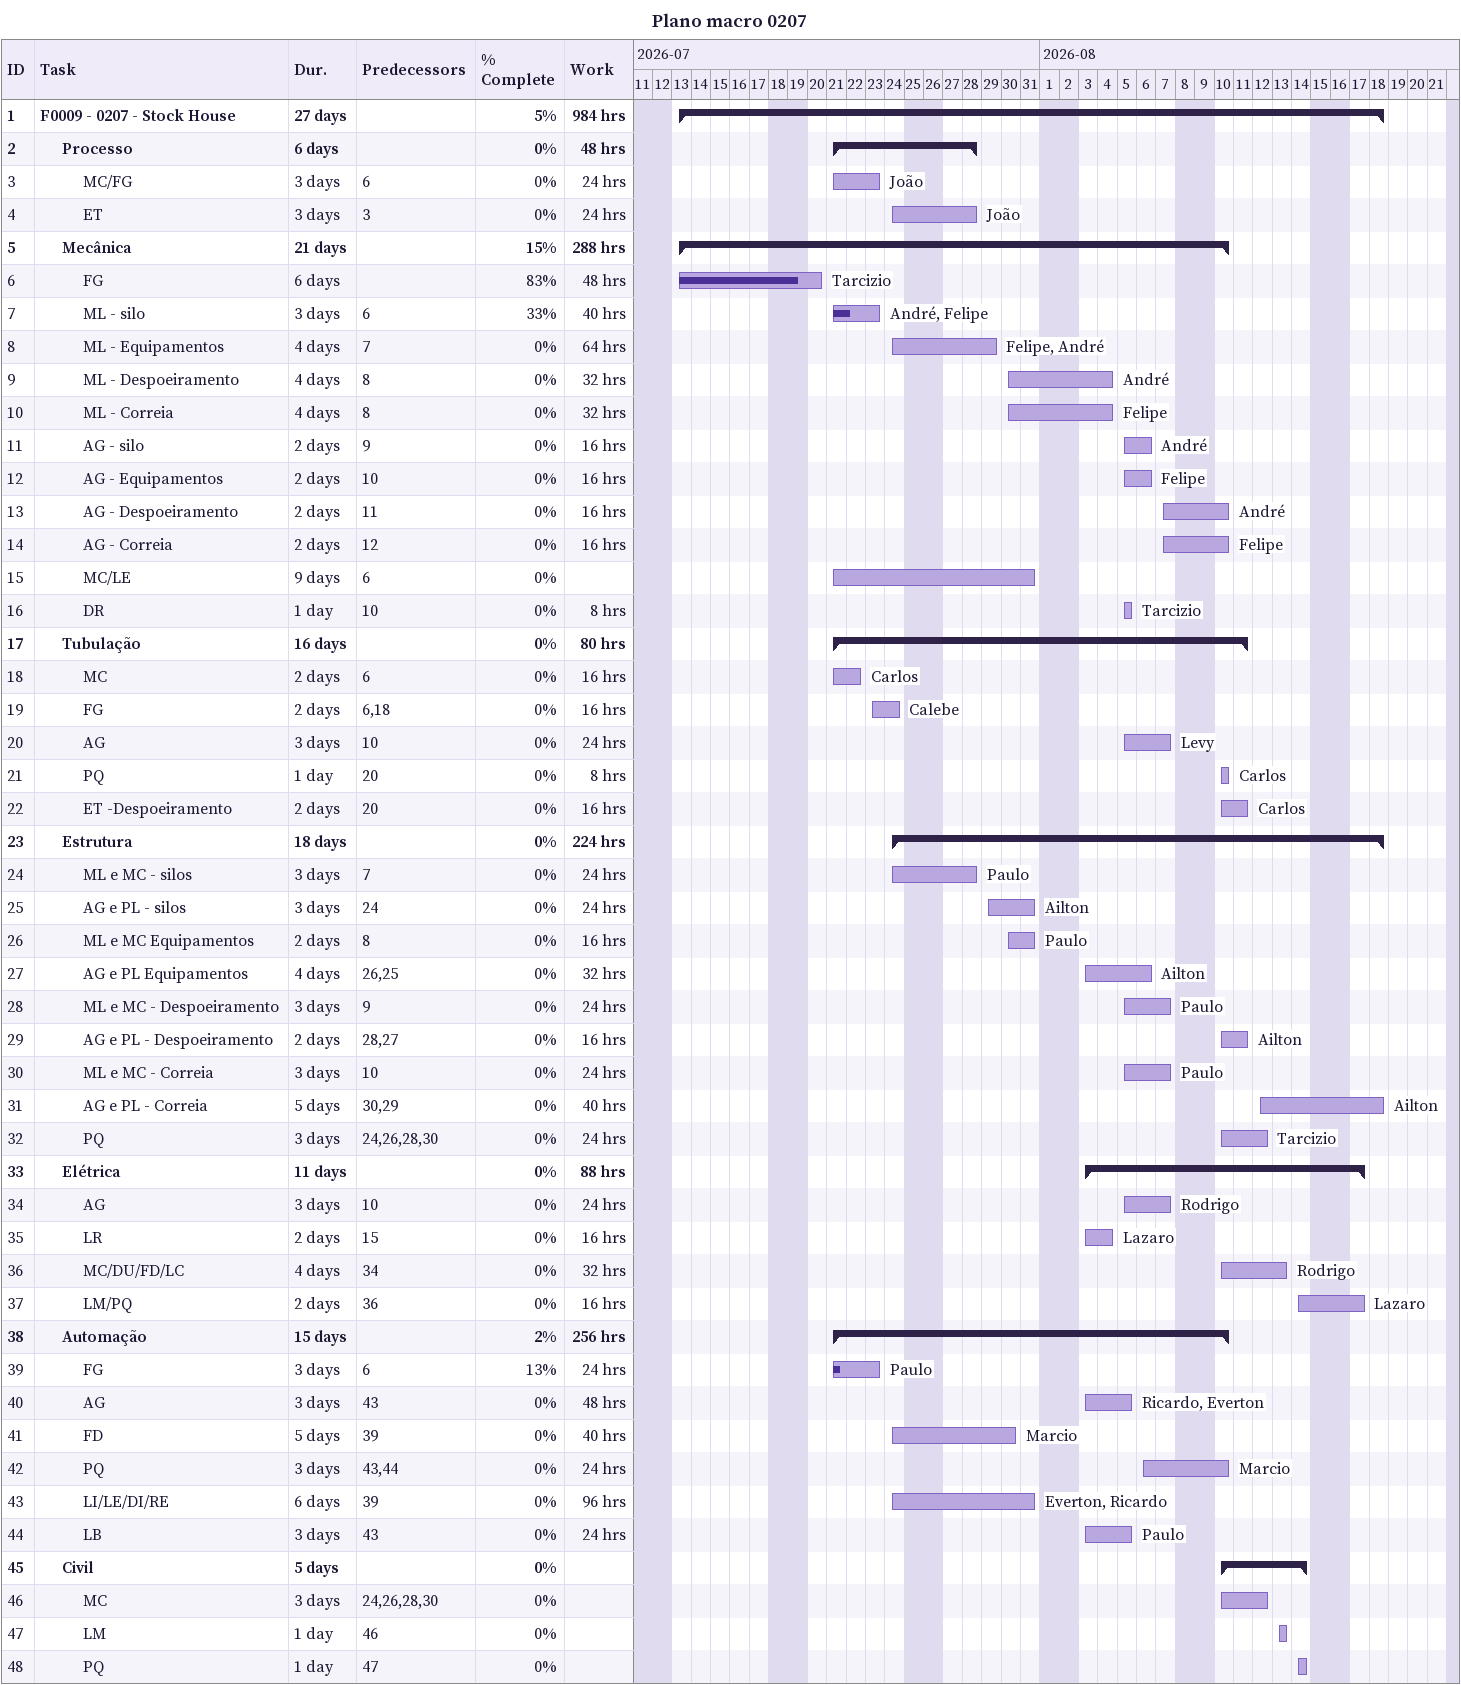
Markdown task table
Plano macro 0207

| ID | Level | Task | Duration | Start | Finish | Predecessors | Resources | % complete | Work (h) |
|---|---|---|---|---|---|---|---|---|---|
| 1 | 1 | **F0009 - 0207 - Stock House** | 27d | 2026-07-13 | 2026-08-18 |  |  | 5 | 984 |
| 2 | 2 | **Processo** | 6d | 2026-07-21 | 2026-07-28 |  |  | 0 | 48 |
| 3 | 3 | MC/FG | 3d | 2026-07-21 | 2026-07-23 | 6 | João | 0 | 24 |
| 4 | 3 | ET | 3d | 2026-07-24 | 2026-07-28 | 3 | João | 0 | 24 |
| 5 | 2 | **Mecânica** | 21d | 2026-07-13 | 2026-08-10 |  |  | 15 | 288 |
| 6 | 3 | FG | 6d | 2026-07-13 | 2026-07-20 |  | Tarcizio | 83 | 48 |
| 7 | 3 | ML - silo | 3d | 2026-07-21 | 2026-07-23 | 6 | André, Felipe | 33 | 40 |
| 8 | 3 | ML - Equipamentos | 4d | 2026-07-24 | 2026-07-29 | 7 | Felipe, André | 0 | 64 |
| 9 | 3 | ML - Despoeiramento | 4d | 2026-07-30 | 2026-08-04 | 8 | André | 0 | 32 |
| 10 | 3 | ML - Correia | 4d | 2026-07-30 | 2026-08-04 | 8 | Felipe | 0 | 32 |
| 11 | 3 | AG - silo | 2d | 2026-08-05 | 2026-08-06 | 9 | André | 0 | 16 |
| 12 | 3 | AG - Equipamentos | 2d | 2026-08-05 | 2026-08-06 | 10 | Felipe | 0 | 16 |
| 13 | 3 | AG - Despoeiramento | 2d | 2026-08-07 | 2026-08-10 | 11 | André | 0 | 16 |
| 14 | 3 | AG - Correia | 2d | 2026-08-07 | 2026-08-10 | 12 | Felipe | 0 | 16 |
| 15 | 3 | MC/LE | 9d | 2026-07-21 | 2026-07-31 | 6 |  | 0 |  |
| 16 | 3 | DR | 1d | 2026-08-05 | 2026-08-05 | 10 | Tarcizio | 0 | 8 |
| 17 | 2 | **Tubulação** | 16d | 2026-07-21 | 2026-08-11 |  |  | 0 | 80 |
| 18 | 3 | MC | 2d | 2026-07-21 | 2026-07-22 | 6 | Carlos | 0 | 16 |
| 19 | 3 | FG | 2d | 2026-07-23 | 2026-07-24 | 6, 18 | Calebe | 0 | 16 |
| 20 | 3 | AG | 3d | 2026-08-05 | 2026-08-07 | 10 | Levy | 0 | 24 |
| 21 | 3 | PQ | 1d | 2026-08-10 | 2026-08-10 | 20 | Carlos | 0 | 8 |
| 22 | 3 | ET -Despoeiramento | 2d | 2026-08-10 | 2026-08-11 | 20 | Carlos | 0 | 16 |
| 23 | 2 | **Estrutura** | 18d | 2026-07-24 | 2026-08-18 |  |  | 0 | 224 |
| 24 | 3 | ML e MC - silos | 3d | 2026-07-24 | 2026-07-28 | 7 | Paulo | 0 | 24 |
| 25 | 3 | AG e PL - silos | 3d | 2026-07-29 | 2026-07-31 | 24 | Ailton | 0 | 24 |
| 26 | 3 | ML e MC Equipamentos | 2d | 2026-07-30 | 2026-07-31 | 8 | Paulo | 0 | 16 |
| 27 | 3 | AG e PL Equipamentos | 4d | 2026-08-03 | 2026-08-06 | 26, 25 | Ailton | 0 | 32 |
| 28 | 3 | ML e MC - Despoeiramento | 3d | 2026-08-05 | 2026-08-07 | 9 | Paulo | 0 | 24 |
| 29 | 3 | AG e PL - Despoeiramento | 2d | 2026-08-10 | 2026-08-11 | 28, 27 | Ailton | 0 | 16 |
| 30 | 3 | ML e MC - Correia | 3d | 2026-08-05 | 2026-08-07 | 10 | Paulo | 0 | 24 |
| 31 | 3 | AG e PL - Correia | 5d | 2026-08-12 | 2026-08-18 | 30, 29 | Ailton | 0 | 40 |
| 32 | 3 | PQ | 3d | 2026-08-10 | 2026-08-12 | 24, 26, 28, 30 | Tarcizio | 0 | 24 |
| 33 | 2 | **Elétrica** | 11d | 2026-08-03 | 2026-08-17 |  |  | 0 | 88 |
| 34 | 3 | AG | 3d | 2026-08-05 | 2026-08-07 | 10 | Rodrigo | 0 | 24 |
| 35 | 3 | LR | 2d | 2026-08-03 | 2026-08-04 | 15 | Lazaro | 0 | 16 |
| 36 | 3 | MC/DU/FD/LC | 4d | 2026-08-10 | 2026-08-13 | 34 | Rodrigo | 0 | 32 |
| 37 | 3 | LM/PQ | 2d | 2026-08-14 | 2026-08-17 | 36 | Lazaro | 0 | 16 |
| 38 | 2 | **Automação** | 15d | 2026-07-21 | 2026-08-10 |  |  | 2 | 256 |
| 39 | 3 | FG | 3d | 2026-07-21 | 2026-07-23 | 6 | Paulo | 13 | 24 |
| 40 | 3 | AG | 3d | 2026-08-03 | 2026-08-05 | 43 | Ricardo, Everton | 0 | 48 |
| 41 | 3 | FD | 5d | 2026-07-24 | 2026-07-30 | 39 | Marcio | 0 | 40 |
| 42 | 3 | PQ | 3d | 2026-08-06 | 2026-08-10 | 43, 44 | Marcio | 0 | 24 |
| 43 | 3 | LI/LE/DI/RE | 6d | 2026-07-24 | 2026-07-31 | 39 | Everton, Ricardo | 0 | 96 |
| 44 | 3 | LB | 3d | 2026-08-03 | 2026-08-05 | 43 | Paulo | 0 | 24 |
| 45 | 2 | **Civil** | 5d | 2026-08-10 | 2026-08-14 |  |  | 0 |  |
| 46 | 3 | MC | 3d | 2026-08-10 | 2026-08-12 | 24, 26, 28, 30 |  | 0 |  |
| 47 | 3 | LM | 1d | 2026-08-13 | 2026-08-13 | 46 |  | 0 |  |
| 48 | 3 | PQ | 1d | 2026-08-14 | 2026-08-14 | 47 |  | 0 |  |
